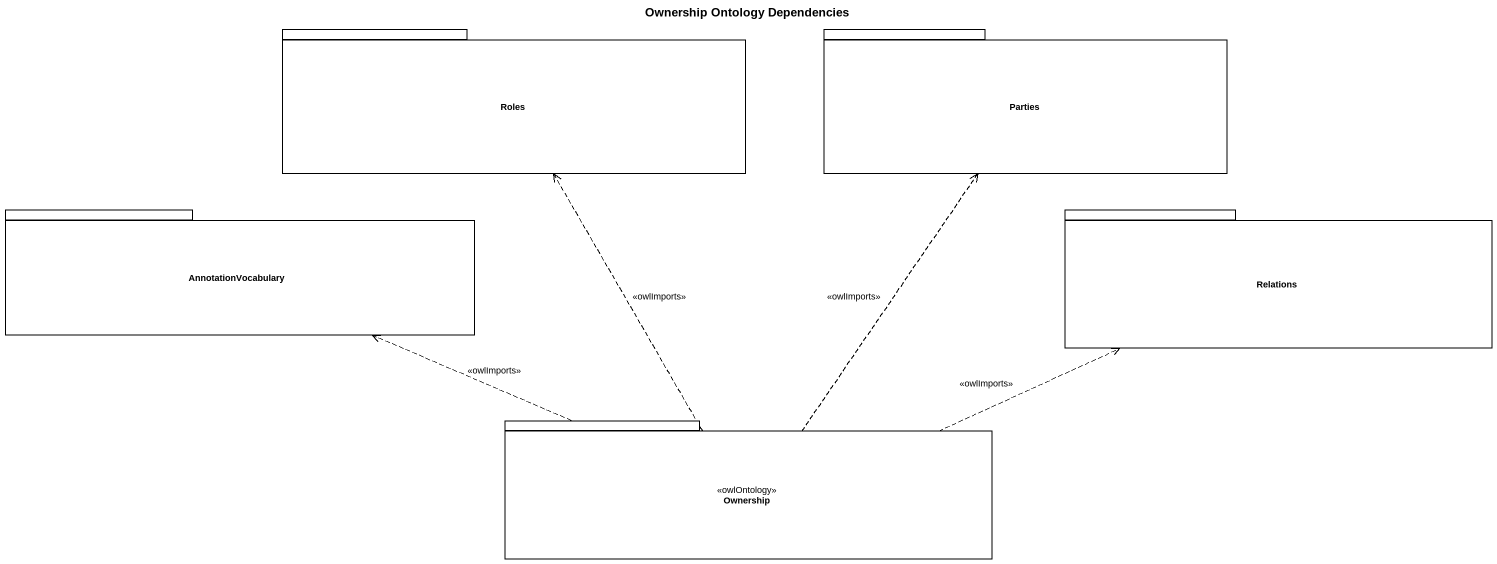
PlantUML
@startuml
title Ownership Ontology Dependencies
package Roles {
}
package Parties {
}
package AnnotationVocabulary {
}
package Relations {
}
package Ownership <<owlOntology>> {
}
Ownership .up.> Roles : <<owlImports>>
Ownership .up.> Parties : <<owlImports>>
Ownership .left.> AnnotationVocabulary : <<owlImports>>
Ownership .right.> Relations : <<owlImports>>
@enduml
